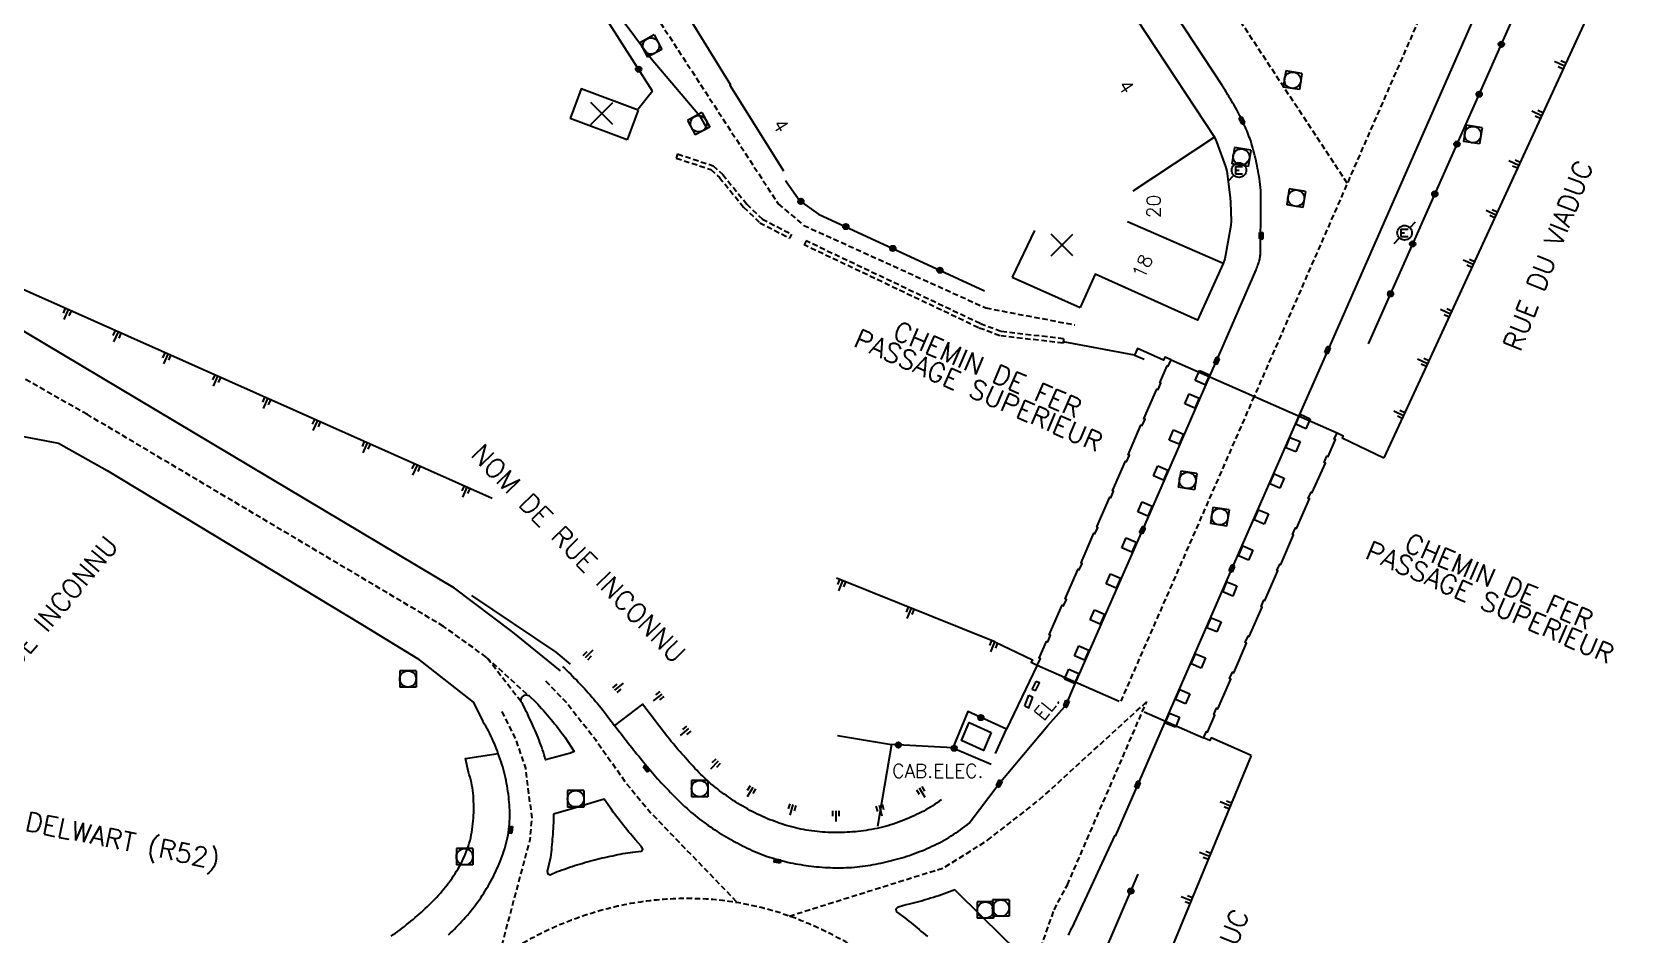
# Model space of a CAD drawing. Header units: millimetres. Extents: x 79999 to 81000, y 145000 to 146000.
# Drawn here: x 80578.2 to 80725.4, y 145345.3 to 145427.9 of the extents above; entities that cross this region are included whole.
import ezdxf
from ezdxf.enums import TextEntityAlignment as Align

# ---------------------------------------------------------------- set-up
doc = ezdxf.new("R2010")
doc.units = ezdxf.units.MM
doc.linetypes.add('DASHED', pattern=[0.75, 0.5, -0.25])
doc.layers.get('0').update_dxf_attribs({"linetype": 'CONTINUOUS'})
for name, color, linetype in [('W0001', 6, 'DASHED'), ('W0008', 7, 'CONTINUOUS'), ('W0100', 7, 'CONTINUOUS'), ('W0112', 1, 'DASHED'), ('W0120', 7, 'CONTINUOUS'), ('W0211', 2, 'CONTINUOUS'), ('W0322', 7, 'CONTINUOUS'), ('W0400', 7, 'CONTINUOUS'), ('W0420', 7, 'CONTINUOUS'), ('W0471', 7, 'CONTINUOUS'), ('w0984', 7, 'CONTINUOUS'), ('W0989', 7, 'CONTINUOUS'), ('W0991', 7, 'CONTINUOUS'), ('W1102', 7, 'CONTINUOUS')]:
    doc.layers.add(name, color=color, linetype=linetype)
doc.styles.get("Standard").update_dxf_attribs({"font": 'romans.shx', "width": 0.85})

# ---------------------------------------------------------------- blocks, each defined once
blk = doc.blocks.new('T420')
for p, q in [((0.75, 0.75), (-0.75, 0.75)), ((-0.75, 0.75), (-0.75, -0.75)), ((0.75, 0.75), (0.75, -0.75)), ((0.75, -0.75), (-0.75, -0.75))]:
    blk.add_line(p, q)
blk.add_ellipse((0, 0), major_axis=(-0.53, 0.53), ratio=1, start_param=3.926991, end_param=10.210176)
blk = doc.blocks.new('t322o')
at = {"color": 0, "linetype": 'Continuous'}
for radius in [0.25, 0.15]:
    blk.add_circle((0, 0), radius, dxfattribs=at)
blk = doc.blocks.new('t991o')
at = {"color": 0, "linetype": 'Continuous'}
for p, q in [((-1, 1), (1, -1)), ((-1, -1), (1, 1))]:
    blk.add_line(p, q, dxfattribs=at)
blk = doc.blocks.new('t211o')
at = {"color": 0, "linetype": 'Continuous'}
for p, q in [((-0.29, 0.5), (-0.29, 0)), ((0, 1), (0, 0)), ((0.29, 0.5), (0.29, 0))]:
    blk.add_line(p, q, dxfattribs=at)
blk = doc.blocks.new('t112o')
at = {"color": 0, "linetype": 'Continuous'}
for p, q in [((-0.5, 0.5), (0.5, 0.5)), ((-0.5, -0.5), (-0.5, 0.5)), ((0.5, 0.5), (0.5, -0.5)), ((0.5, -0.5), (-0.5, -0.5))]:
    blk.add_line(p, q, dxfattribs=at)
blk = doc.blocks.new('T400')
for p, q in [((-0.15, 0.3), (0.15, 0.3)), ((-0.15, -0.25), (-0.15, 0.3)), ((-0.15, 0.15), (0.15, 0.15)), ((-0.15, 0), (0.15, 0)), ((0.15, 0.3), (0.15, -0.25)), ((-0.15, -0.15), (0.15, -0.15)), ((-0.15, -0.25), (-0.15, -0.3)), ((-0.15, -0.3), (0.15, -0.3)), ((0.15, -0.3), (0.15, -0.25))]:
    blk.add_line(p, q)
blk = doc.blocks.new('T471')
for p, q in [((-0.333334, 0.333334), (-0.333334, -0.333334)), ((-0.333334, 0.333334), (0.333334, 0.333334)), ((-0.333334, 0), (0, 0)), ((0.500001, 0.500001), (1.000002, 1.000002)), ((-0.500001, -0.500001), (-1.000002, -1.000002)), ((-0.333334, -0.333334), (0.333334, -0.333334))]:
    blk.add_line(p, q)
blk.add_ellipse((0, 0), major_axis=(0.471405, 0.471405), ratio=1, start_param=5.4977871438, end_param=11.780972451)

msp = doc.modelspace()

# ---------------------------------------------------------------- linework, layer by layer
at = {"layer": 'W0001'}
for points in [[(80583.26, 145392.92), (80583.26, 145392.92), (80583.26, 145392.92), (80583.26, 145392.92), (80583.26, 145392.92), (80569.83, 145400.56), (80559.01, 145407.58), (80540.13, 145413.67), (80489.31, 145428.45), (80388.2, 145473.86), (80332.56, 145500.79), (80317.7, 145508.95), (80228.7, 145547.39), (80105.22, 145601.15), (80084.51, 145612.85), (80072.71, 145606.87), (80066.25, 145594.92), (80062.64, 145587.03), (80059.51, 145579.07), (80054.44, 145574.09), (80043.87, 145567.11), (80034.71, 145563.96)], [(80596.26, 145492.9), (80617.64, 145458.14), (80634.13, 145431.31), (80646.56, 145412.21), (80648.9, 145410.25), (80665.57, 145402.69), (80673.74, 145401.14)], [(80622.99, 145366.65), (80619.81, 145370.71), (80615.89, 145373.53), (80583.26, 145392.92)], [(80619.81, 145370.71), (80623.61, 145367.24)], [(80665.73, 145353.94), (80665.73, 145353.94), (80670.5, 145357.67), (80680.32, 145366.64)], [(80671.83, 145347.58), (80673.05, 145349.87), (80680.32, 145366.64)]]:
    msp.add_lwpolyline(points, dxfattribs=at)
at = {"layer": 'W0001', "flags": 128}
for points in [[(80698.69, 145414.11), (80608.92, 145550.04)], [(80725.98, 145476.49), (80708.24, 145435.95), (80690.16, 145394.6)], [(80690.16, 145394.6), (80677.93, 145366.68)], [(80625.24, 145368.53), (80627.31, 145366.39), (80629.8, 145363.17), (80632.67, 145359.11), (80634.81, 145356.53), (80642.82, 145348.23)], [(80621.23, 145365.74), (80622.54, 145363.1), (80623.39, 145360.54), (80623.97, 145356), (80623.8, 145353.99), (80620.87, 145343.02)], [(80647.56, 145347), (80661.7, 145351.42), (80665.73, 145353.94)], [(80666.28, 145328.2), (80669.99, 145342.32), (80671.83, 145347.58)]]:
    msp.add_lwpolyline(points, dxfattribs=at)
msp.add_lwpolyline([(80661.38, 145337.24), (80661.21, 145337.46), (80661.03, 145337.68), (80660.86, 145337.9), (80660.68, 145338.12), (80660.49, 145338.33), (80660.31, 145338.55), (80660.12, 145338.77), (80659.92, 145338.99), (80659.73, 145339.21), (80659.53, 145339.43), (80659.32, 145339.65), (80659.11, 145339.87), (80658.9, 145340.09), (80658.68, 145340.31), (80658.46, 145340.52), (80658.23, 145340.74), (80658, 145340.95), (80657.77, 145341.16), (80657.52, 145341.37), (80657.28, 145341.58), (80657.04, 145341.78), (80656.79, 145341.98), (80656.54, 145342.18), (80656.29, 145342.37), (80656.04, 145342.55), (80655.79, 145342.74), (80655.53, 145342.92), (80655.28, 145343.09), (80655.02, 145343.27), (80654.76, 145343.44), (80654.5, 145343.6), (80654.24, 145343.77), (80653.97, 145343.93), (80653.71, 145344.08), (80653.45, 145344.23), (80653.21, 145344.37), (80652.97, 145344.5), (80652.74, 145344.63), (80652.5, 145344.76), (80652.25, 145344.89), (80652.01, 145345.02), (80651.77, 145345.15), (80651.52, 145345.28), (80651.27, 145345.4), (80651.02, 145345.53), (80650.77, 145345.65), (80650.51, 145345.77), (80650.26, 145345.89), (80650, 145346.01), (80649.74, 145346.13), (80649.47, 145346.25), (80649.21, 145346.36), (80648.94, 145346.47), (80648.67, 145346.58), (80648.4, 145346.69), (80648.13, 145346.8), (80647.85, 145346.9), (80647.57, 145347), (80647.29, 145347.1), (80647.01, 145347.19), (80646.72, 145347.29), (80646.43, 145347.38), (80646.15, 145347.46), (80645.86, 145347.55), (80645.57, 145347.63), (80645.28, 145347.7), (80644.99, 145347.78), (80644.7, 145347.85), (80644.41, 145347.92), (80644.12, 145347.98), (80643.82, 145348.04), (80643.53, 145348.1), (80643.24, 145348.16), (80642.94, 145348.21), (80642.64, 145348.26), (80642.35, 145348.3), (80642.05, 145348.35), (80641.75, 145348.39), (80641.45, 145348.42), (80641.15, 145348.46), (80640.85, 145348.49), (80640.55, 145348.51), (80640.25, 145348.54), (80639.95, 145348.56), (80639.65, 145348.57), (80639.35, 145348.58), (80639.04, 145348.59), (80638.74, 145348.6), (80638.44, 145348.6), (80638.14, 145348.6), (80637.84, 145348.6), (80637.53, 145348.6), (80637.23, 145348.59), (80636.93, 145348.58), (80636.63, 145348.56), (80636.33, 145348.54), (80636.03, 145348.52), (80635.73, 145348.5), (80635.43, 145348.47), (80635.13, 145348.44), (80634.83, 145348.41), (80634.53, 145348.37), (80634.23, 145348.33), (80633.93, 145348.29), (80633.63, 145348.24), (80633.33, 145348.19), (80633.03, 145348.14), (80632.73, 145348.08), (80632.44, 145348.03), (80632.14, 145347.96), (80631.84, 145347.9), (80631.54, 145347.83), (80631.25, 145347.76), (80630.95, 145347.68), (80630.66, 145347.6), (80630.38, 145347.53), (80630.1, 145347.45), (80629.82, 145347.37), (80629.54, 145347.28), (80629.26, 145347.19), (80628.99, 145347.11), (80628.71, 145347.01), (80628.44, 145346.92), (80628.16, 145346.82), (80627.89, 145346.72), (80627.61, 145346.62), (80627.34, 145346.52), (80627.07, 145346.41), (80626.8, 145346.3), (80626.53, 145346.19), (80626.26, 145346.07), (80625.99, 145345.95), (80625.72, 145345.83), (80625.45, 145345.71), (80625.19, 145345.58), (80624.92, 145345.45), (80624.66, 145345.32), (80624.39, 145345.19), (80624.13, 145345.05), (80623.87, 145344.91), (80623.61, 145344.76), (80623.35, 145344.62), (80623.09, 145344.47), (80622.83, 145344.31), (80622.58, 145344.16), (80622.32, 145344), (80622.07, 145343.84), (80621.82, 145343.68), (80621.57, 145343.51), (80621.32, 145343.34), (80621.08, 145343.17), (80620.83, 145343), (80620.59, 145342.82), (80620.35, 145342.64), (80620.12, 145342.46), (80619.88, 145342.28), (80619.65, 145342.1), (80619.42, 145341.91), (80619.19, 145341.72), (80618.96, 145341.53), (80618.74, 145341.33), (80618.52, 145341.14), (80618.3, 145340.94), (80618.08, 145340.74), (80617.86, 145340.54), (80617.65, 145340.33), (80617.44, 145340.13), (80617.23, 145339.92), (80617.02, 145339.71), (80616.81, 145339.5), (80616.61, 145339.28), (80616.41, 145339.07), (80616.21, 145338.85), (80616.01, 145338.63), (80615.82, 145338.41), (80615.63, 145338.18), (80615.44, 145337.96), (80615.25, 145337.73), (80615.06, 145337.5), (80614.88, 145337.27), (80614.69, 145337.04), (80614.52, 145336.8), (80614.34, 145336.57), (80614.17, 145336.33), (80613.99, 145336.09), (80613.82, 145335.85), (80613.66, 145335.61), (80613.49, 145335.37), (80613.33, 145335.13), (80613.17, 145334.88), (80613.01, 145334.64), (80612.86, 145334.39), (80612.71, 145334.14), (80612.56, 145333.89), (80612.41, 145333.64), (80612.26, 145333.39), (80612.12, 145333.14), (80611.98, 145332.88), (80611.84, 145332.63), (80611.7, 145332.37), (80611.57, 145332.11), (80611.44, 145331.86), (80611.31, 145331.6), (80611.18, 145331.33), (80611.06, 145331.07), (80610.93, 145330.81), (80610.81, 145330.55), (80610.69, 145330.27), (80610.57, 145329.98), (80610.44, 145329.69), (80610.32, 145329.39), (80610.21, 145329.09), (80610.1, 145328.79), (80610, 145328.49), (80609.9, 145328.2), (80609.81, 145327.9), (80609.72, 145327.6), (80609.63, 145327.3), (80609.55, 145327.01), (80609.47, 145326.71), (80609.4, 145326.41), (80609.33, 145326.12), (80609.26, 145325.83), (80609.2, 145325.53), (80609.14, 145325.24), (80609.08, 145324.95), (80609.03, 145324.66), (80608.98, 145324.37), (80608.93, 145324.08), (80608.89, 145323.8), (80608.85, 145323.51), (80608.81, 145323.23), (80608.77, 145322.95), (80608.74, 145322.67), (80608.7, 145322.38), (80608.67, 145322.1), (80608.64, 145321.81), (80608.62, 145321.52), (80608.59, 145321.24), (80608.57, 145320.95), (80608.55, 145320.66), (80608.54, 145320.37), (80608.52, 145320.08), (80608.51, 145319.78), (80608.5, 145319.49), (80608.5, 145319.2), (80608.49, 145318.9), (80608.49, 145318.61), (80608.5, 145318.31), (80608.5, 145318.02), (80608.51, 145317.72), (80608.52, 145317.42), (80608.54, 145317.12), (80608.55, 145316.82), (80608.57, 145316.52), (80608.6, 145316.22), (80608.63, 145315.92), (80608.66, 145315.62), (80608.69, 145315.32), (80608.73, 145315.01), (80608.77, 145314.71), (80608.82, 145314.42), (80608.86, 145314.12), (80608.91, 145313.82), (80608.97, 145313.52), (80609.02, 145313.23), (80609.08, 145312.94), (80609.14, 145312.64), (80609.21, 145312.35), (80609.28, 145312.06), (80609.35, 145311.77), (80609.42, 145311.49), (80609.49, 145311.2), (80609.57, 145310.92), (80609.65, 145310.63), (80609.74, 145310.35), (80609.82, 145310.07), (80609.91, 145309.79), (80610, 145309.51), (80610.09, 145309.23), (80610.19, 145308.95), (80610.28, 145308.68), (80610.38, 145308.4), (80610.48, 145308.13), (80610.59, 145307.85), (80610.7, 145307.57), (80610.81, 145307.29), (80610.93, 145307.01), (80611.05, 145306.73), (80611.17, 145306.45), (80611.29, 145306.18), (80611.42, 145305.9), (80611.56, 145305.63), (80611.69, 145305.35), (80611.83, 145305.08), (80611.97, 145304.81), (80612.12, 145304.54), (80612.27, 145304.27), (80612.42, 145304), (80612.58, 145303.73), (80612.74, 145303.47), (80612.91, 145303.21), (80613.08, 145302.94), (80613.25, 145302.68), (80613.43, 145302.42), (80613.6, 145302.17), (80613.77, 145301.93), (80613.94, 145301.71), (80614.1, 145301.48), (80614.27, 145301.25), (80614.45, 145301.02), (80614.62, 145300.8), (80614.8, 145300.57), (80614.97, 145300.35), (80615.15, 145300.12), (80615.34, 145299.9), (80615.52, 145299.68), (80615.71, 145299.46), (80615.9, 145299.24), (80616.09, 145299.02), (80616.29, 145298.81), (80616.48, 145298.59), (80616.68, 145298.38), (80616.88, 145298.16), (80617.09, 145297.95), (80617.3, 145297.74), (80617.51, 145297.53), (80617.72, 145297.32), (80617.93, 145297.12), (80618.15, 145296.92), (80618.37, 145296.71), (80618.6, 145296.51), (80618.83, 145296.31), (80619.06, 145296.12), (80619.29, 145295.92), (80619.52, 145295.73), (80619.76, 145295.54), (80620, 145295.35), (80620.24, 145295.17), (80620.49, 145294.99), (80620.73, 145294.81), (80620.98, 145294.64), (80621.22, 145294.47), (80621.47, 145294.3), (80621.72, 145294.14), (80621.97, 145293.98), (80622.22, 145293.82), (80622.47, 145293.66), (80622.73, 145293.51), (80622.98, 145293.36), (80623.24, 145293.21), (80623.5, 145293.07), (80623.75, 145292.93), (80624.01, 145292.79), (80624.27, 145292.66), (80624.53, 145292.53), (80624.79, 145292.4), (80625.06, 145292.27), (80625.32, 145292.15), (80625.58, 145292.03), (80625.85, 145291.91), (80626.11, 145291.79), (80626.38, 145291.68), (80626.65, 145291.57), (80626.91, 145291.46), (80627.18, 145291.35), (80627.45, 145291.25), (80627.72, 145291.15), (80627.99, 145291.05), (80628.27, 145290.95), (80628.54, 145290.85), (80628.83, 145290.76), (80629.11, 145290.66), (80629.39, 145290.57), (80629.67, 145290.49), (80629.96, 145290.4), (80630.24, 145290.32), (80630.53, 145290.24), (80630.82, 145290.17), (80631.11, 145290.09), (80631.4, 145290.02), (80631.69, 145289.95), (80631.98, 145289.89), (80632.27, 145289.83), (80632.56, 145289.77), (80632.86, 145289.71), (80633.15, 145289.66), (80633.45, 145289.6), (80633.74, 145289.56), (80634.04, 145289.51), (80634.34, 145289.47), (80634.64, 145289.43), (80634.94, 145289.4), (80635.24, 145289.36), (80635.54, 145289.34), (80635.85, 145289.31), (80636.15, 145289.29), (80636.46, 145289.27), (80636.76, 145289.25), (80637.06, 145289.24), (80637.36, 145289.23), (80637.65, 145289.22), (80637.95, 145289.22), (80638.25, 145289.22), (80638.55, 145289.22), (80638.85, 145289.22), (80639.15, 145289.23), (80639.45, 145289.24), (80639.75, 145289.25), (80640.05, 145289.27), (80640.35, 145289.28), (80640.65, 145289.31), (80640.95, 145289.33), (80641.25, 145289.36), (80641.55, 145289.39), (80641.85, 145289.43), (80642.15, 145289.47), (80642.46, 145289.51), (80642.76, 145289.55), (80643.06, 145289.6), (80643.36, 145289.65), (80643.66, 145289.71), (80643.96, 145289.77), (80644.27, 145289.83), (80644.57, 145289.9), (80644.87, 145289.96), (80645.17, 145290.04), (80645.47, 145290.12), (80645.77, 145290.2), (80646.07, 145290.28), (80646.36, 145290.37), (80646.65, 145290.46), (80646.94, 145290.55), (80647.22, 145290.64), (80647.51, 145290.74), (80647.79, 145290.84), (80648.07, 145290.94), (80648.35, 145291.05), (80648.62, 145291.15), (80648.9, 145291.26), (80649.17, 145291.38), (80649.44, 145291.49), (80649.7, 145291.61), (80649.97, 145291.73), (80650.23, 145291.85), (80650.49, 145291.97), (80650.75, 145292.1), (80651.01, 145292.23), (80651.27, 145292.35), (80651.52, 145292.48), (80651.77, 145292.62), (80652.03, 145292.75), (80652.27, 145292.89), (80652.52, 145293.02), (80652.77, 145293.16), (80653.01, 145293.3), (80653.25, 145293.44), (80653.49, 145293.59), (80653.73, 145293.73), (80653.97, 145293.87), (80654.21, 145294.02), (80654.44, 145294.17), (80654.67, 145294.32), (80654.9, 145294.46), (80655.13, 145294.61), (80655.37, 145294.77), (80655.62, 145294.94), (80655.87, 145295.11), (80656.13, 145295.29), (80656.38, 145295.48), (80656.62, 145295.66), (80656.86, 145295.85), (80657.1, 145296.04), (80657.34, 145296.23), (80657.58, 145296.43), (80657.81, 145296.63), (80658.04, 145296.83), (80658.26, 145297.03), (80658.48, 145297.23), (80658.7, 145297.44), (80658.92, 145297.65), (80659.14, 145297.87), (80659.35, 145298.08), (80659.56, 145298.3), (80659.76, 145298.52), (80659.97, 145298.74), (80660.16, 145298.96), (80660.35, 145299.18), (80660.54, 145299.39), (80660.73, 145299.61), (80660.91, 145299.83), (80661.1, 145300.05), (80661.28, 145300.27), (80661.46, 145300.5), (80661.64, 145300.72), (80661.82, 145300.95), (80662, 145301.18), (80662.18, 145301.42), (80662.35, 145301.65), (80662.52, 145301.89), (80662.7, 145302.13), (80662.87, 145302.37), (80663.03, 145302.61), (80663.2, 145302.86), (80663.36, 145303.11), (80663.53, 145303.36), (80663.69, 145303.61), (80663.84, 145303.87), (80664, 145304.12), (80664.15, 145304.38), (80664.3, 145304.65), (80664.45, 145304.91), (80664.6, 145305.18), (80664.74, 145305.45), (80664.88, 145305.72), (80665.02, 145305.99), (80665.16, 145306.28), (80665.29, 145306.56), (80665.43, 145306.85), (80665.55, 145307.14), (80665.67, 145307.43), (80665.79, 145307.71), (80665.9, 145308), (80666.01, 145308.29), (80666.12, 145308.58), (80666.21, 145308.86), (80666.31, 145309.15), (80666.4, 145309.43), (80666.49, 145309.72), (80666.57, 145310), (80666.65, 145310.28), (80666.73, 145310.57), (80666.81, 145310.85), (80666.88, 145311.13), (80666.95, 145311.41), (80667.01, 145311.68), (80667.07, 145311.96), (80667.14, 145312.23), (80667.19, 145312.51), (80667.25, 145312.78), (80667.3, 145313.05), (80667.36, 145313.33), (80667.41, 145313.61), (80667.46, 145313.9), (80667.51, 145314.2), (80667.55, 145314.49), (80667.59, 145314.78), (80667.63, 145315.07), (80667.67, 145315.37), (80667.7, 145315.66), (80667.73, 145315.95), (80667.76, 145316.25), (80667.78, 145316.54), (80667.8, 145316.84), (80667.82, 145317.13), (80667.83, 145317.43), (80667.84, 145317.72), (80667.85, 145318.02), (80667.85, 145318.31), (80667.85, 145318.61), (80667.85, 145318.9), (80667.85, 145319.2), (80667.84, 145319.49), (80667.83, 145319.78), (80667.82, 145320.07), (80667.8, 145320.35), (80667.78, 145320.64), (80667.76, 145320.93), (80667.74, 145321.21), (80667.72, 145321.5), (80667.69, 145321.79), (80667.66, 145322.08), (80667.63, 145322.37), (80667.59, 145322.66), (80667.55, 145322.96), (80667.51, 145323.25), (80667.46, 145323.54), (80667.42, 145323.83), (80667.36, 145324.13), (80667.31, 145324.42), (80667.25, 145324.71), (80667.19, 145325.01), (80667.12, 145325.3), (80667.06, 145325.6), (80666.98, 145325.89), (80666.91, 145326.19), (80666.83, 145326.48), (80666.74, 145326.78), (80666.65, 145327.08), (80666.56, 145327.37), (80666.47, 145327.66), (80666.37, 145327.95), (80666.27, 145328.24), (80666.17, 145328.52), (80666.06, 145328.8), (80665.96, 145329.08), (80665.85, 145329.35), (80665.74, 145329.63), (80665.63, 145329.9), (80665.51, 145330.17), (80665.39, 145330.43), (80665.28, 145330.7), (80665.16, 145330.96), (80665.04, 145331.22), (80664.91, 145331.47), (80664.79, 145331.73), (80664.67, 145331.98), (80664.54, 145332.23), (80664.42, 145332.48), (80664.29, 145332.73), (80664.16, 145332.97), (80664.03, 145333.21), (80663.9, 145333.46), (80663.75, 145333.73), (80663.6, 145334.01), (80663.44, 145334.28), (80663.27, 145334.55), (80663.11, 145334.82), (80662.94, 145335.08), (80662.77, 145335.34), (80662.6, 145335.59), (80662.43, 145335.84), (80662.26, 145336.08), (80662.08, 145336.32), (80661.91, 145336.56), (80661.73, 145336.8), (80661.55, 145337.02)], close=True, dxfattribs=at)
at = {"layer": 'W0008'}
msp.add_line((80639.38, 145420.25), (80639.9, 145419.33), dxfattribs=at)
for points in [[(80639.38, 145420.25), (80634.9, 145425.5), (80632.63, 145428.59), (80611.62, 145462.89), (80598.67, 145484.25), (80594.03, 145491.62)], [(80626.61, 145369.46), (80622.24, 145373.01), (80616.91, 145377.04), (80570.79, 145404.5), (80560.26, 145410.77), (80553.99, 145414.53), (80551.96, 145415.64), (80549.99, 145416.54), (80547.68, 145417.58), (80529.94, 145423.18)], [(80673.83, 145368.42), (80680.38, 145383.36), (80686.07, 145396.39)], [(80694.24, 145392.81), (80688.8, 145380.44), (80682.01, 145364.85)], [(80567.48, 145381.34), (80568.09, 145383.78), (80569.18, 145385.9), (80570.51, 145387.5), (80572.89, 145389.32), (80575.28, 145390.43), (80577.42, 145390.91), (80580.63, 145390.32), (80585.09, 145387.79), (80608.48, 145373.68), (80608.48, 145373.68), (80608.48, 145373.68), (80608.48, 145373.68), (80608.48, 145373.68), (80608.48, 145373.68)], [(80608.48, 145373.68), (80613.52, 145370.58), (80618.61, 145366.6), (80619.5, 145364.84)], [(80672.83, 145366.14), (80673.83, 145368.42)], [(80664.05, 145355.51), (80664.05, 145355.51), (80666.8, 145359.13), (80671.26, 145364.44), (80672.78, 145366.17)], [(80682.01, 145364.85), (80679.92, 145360.07), (80677.42, 145354.33)], [(80677.4, 145354.42), (80673.45, 145345.93)]]:
    msp.add_lwpolyline(points, dxfattribs=at)
for points in [[(80765.57, 145453.56), (80738.51, 145465.43, 0.046342), (80737.48, 145465.78, 0.020822), (80735.1, 145466.23, 0.070927), (80732.72, 145466.23, 0.057129), (80729.86, 145465.5, 0.048287), (80727.56, 145464.35, 0.063269), (80726.04, 145463.1, 0.027842), (80724.48, 145461.27, 0.058643), (80723.91, 145460.28), (80721.95, 145455.82), (80697.11, 145399.31), (80694.24, 145392.81)], [(80686.07, 145396.39), (80687.09, 145398.72), (80690.33, 145406.18, 0.016717), (80690.52, 145406.66, 0.020441), (80690.65, 145407.07, 0.03254), (80690.72, 145407.45, 0.031909), (80690.75, 145407.84), (80690.77, 145412.09), (80690.76, 145413.16, 0.033535), (80690.68, 145414.26, 0.018873), (80690.33, 145416.17, 0.025544), (80689.84, 145417.98, 0.031392), (80689.27, 145419.39, 0.009414), (80688.56, 145420.83, 0.015741), (80688.08, 145421.66, 0.001788), (80687.41, 145422.76, 0.007418), (80687.25, 145423.02), (80678.58, 145436.22)]]:
    msp.add_lwpolyline(points, format="xyb", dxfattribs=at)
at = {"layer": 'W0008', "flags": 128}
for points in [[(80626.78, 145369.87), (80626.97, 145369.69), (80627.16, 145369.51), (80627.35, 145369.33), (80627.54, 145369.14), (80627.72, 145368.96), (80627.9, 145368.77), (80628.09, 145368.59), (80628.27, 145368.4), (80628.45, 145368.21), (80628.63, 145368.02), (80628.8, 145367.83), (80628.98, 145367.63), (80629.15, 145367.44), (80629.32, 145367.25), (80629.49, 145367.05), (80629.66, 145366.86), (80629.83, 145366.66), (80629.99, 145366.46), (80630.16, 145366.27), (80630.32, 145366.07), (80630.48, 145365.87), (80630.64, 145365.66), (80630.8, 145365.46), (80630.96, 145365.26), (80631.57, 145364.46), (80631.57, 145364.45), (80631.72, 145364.26), (80631.87, 145364.05), (80632.03, 145363.85), (80632.19, 145363.65), (80632.34, 145363.44), (80632.5, 145363.24), (80632.66, 145363.04), (80632.81, 145362.84), (80632.97, 145362.64), (80633.13, 145362.44), (80633.29, 145362.24), (80633.45, 145362.04), (80633.61, 145361.84), (80633.77, 145361.65), (80633.93, 145361.45), (80634.1, 145361.25), (80634.25, 145361.06), (80634.41, 145360.88), (80634.56, 145360.69), (80634.72, 145360.5), (80634.87, 145360.31), (80635.03, 145360.13), (80635.19, 145359.94), (80635.34, 145359.76), (80635.5, 145359.58), (80635.67, 145359.39), (80635.83, 145359.21), (80635.99, 145359.04), (80636.16, 145358.86), (80636.34, 145358.67), (80636.52, 145358.49), (80636.7, 145358.31), (80636.88, 145358.12), (80637.06, 145357.94), (80637.24, 145357.76), (80637.42, 145357.58), (80637.61, 145357.4), (80637.79, 145357.22), (80637.98, 145357.05), (80638.17, 145356.87), (80638.36, 145356.7), (80638.56, 145356.53), (80638.75, 145356.37), (80638.95, 145356.2), (80639.15, 145356.04), (80639.35, 145355.88), (80639.55, 145355.73), (80639.74, 145355.59), (80639.94, 145355.45), (80640.14, 145355.3), (80640.34, 145355.17), (80640.54, 145355.03), (80640.74, 145354.9), (80640.95, 145354.76), (80641.15, 145354.63), (80641.36, 145354.51), (80641.57, 145354.38), (80641.78, 145354.26), (80641.99, 145354.14), (80642.2, 145354.02), (80642.41, 145353.9), (80642.63, 145353.78), (80642.84, 145353.67), (80643.06, 145353.55), (80643.28, 145353.44), (80643.5, 145353.33), (80643.72, 145353.23), (80643.95, 145353.12), (80644.17, 145353.02), (80644.39, 145352.92), (80644.62, 145352.83), (80644.85, 145352.73), (80645.08, 145352.64), (80645.31, 145352.56), (80645.54, 145352.47), (80645.77, 145352.39), (80646.01, 145352.32), (80646.24, 145352.25), (80646.48, 145352.18), (80646.71, 145352.12), (80646.95, 145352.05), (80647.19, 145352), (80647.42, 145351.94), (80647.66, 145351.89), (80647.9, 145351.84), (80648.14, 145351.79), (80648.38, 145351.75), (80648.62, 145351.71), (80648.86, 145351.67), (80649.1, 145351.63), (80649.34, 145351.6), (80649.58, 145351.57), (80649.83, 145351.54), (80650.07, 145351.52), (80650.31, 145351.5), (80650.56, 145351.48), (80650.81, 145351.46), (80651.06, 145351.45), (80651.3, 145351.44), (80651.55, 145351.43), (80651.8, 145351.43), (80652.05, 145351.42), (80652.29, 145351.42), (80652.54, 145351.43), (80652.79, 145351.44), (80653.03, 145351.45), (80653.28, 145351.46), (80653.53, 145351.48), (80653.78, 145351.5), (80654.02, 145351.53), (80654.27, 145351.56), (80654.51, 145351.59), (80654.76, 145351.63), (80655, 145351.67), (80655.24, 145351.71), (80655.49, 145351.76), (80655.73, 145351.81), (80655.97, 145351.85), (80656.21, 145351.91), (80656.45, 145351.96), (80656.69, 145352.02), (80656.92, 145352.08), (80657.16, 145352.14), (80657.4, 145352.2), (80657.63, 145352.27), (80657.87, 145352.34), (80658.1, 145352.41), (80658.34, 145352.49), (80658.57, 145352.56), (80658.8, 145352.64), (80659.03, 145352.73), (80659.26, 145352.81), (80659.49, 145352.9), (80659.72, 145352.99), (80659.95, 145353.08), (80660.18, 145353.18), (80660.41, 145353.28), (80660.64, 145353.39), (80660.87, 145353.5), (80661.09, 145353.61), (80661.32, 145353.72), (80661.54, 145353.84), (80661.76, 145353.96), (80661.98, 145354.09), (80662.19, 145354.21), (80662.41, 145354.35), (80662.62, 145354.48), (80662.83, 145354.62), (80663.04, 145354.76), (80663.24, 145354.9), (80663.45, 145355.05), (80663.65, 145355.2), (80663.85, 145355.35), (80664.05, 145355.51)], [(80661.5, 145357.66), (80661.31, 145357.51), (80661.11, 145357.37), (80660.91, 145357.24), (80660.71, 145357.11), (80660.51, 145356.98), (80660.3, 145356.85), (80660.09, 145356.74), (80659.88, 145356.62), (80659.67, 145356.51), (80659.45, 145356.4), (80659.23, 145356.3), (80659, 145356.19), (80658.76, 145356.08), (80658.53, 145355.98), (80658.29, 145355.88), (80658.06, 145355.78), (80657.82, 145355.69), (80657.58, 145355.6), (80657.34, 145355.51), (80657.09, 145355.43), (80656.85, 145355.35), (80656.61, 145355.28), (80656.36, 145355.21), (80656.11, 145355.14), (80655.86, 145355.08), (80655.61, 145355.03), (80655.36, 145354.98), (80655.11, 145354.93), (80654.86, 145354.89), (80654.61, 145354.85), (80654.36, 145354.82), (80654.11, 145354.79), (80653.86, 145354.76), (80653.62, 145354.73), (80653.37, 145354.71), (80653.12, 145354.69), (80652.87, 145354.68), (80652.62, 145354.67), (80652.37, 145354.66), (80652.12, 145354.65), (80651.87, 145354.65), (80651.62, 145354.65), (80651.37, 145354.66), (80651.12, 145354.67), (80650.87, 145354.68), (80650.62, 145354.7), (80650.37, 145354.72), (80650.12, 145354.74), (80649.87, 145354.77), (80649.62, 145354.8), (80649.37, 145354.84), (80649.12, 145354.88), (80648.88, 145354.92), (80648.64, 145354.97), (80648.39, 145355.02), (80648.15, 145355.08), (80647.91, 145355.14), (80647.67, 145355.2), (80647.43, 145355.27), (80647.2, 145355.34), (80646.96, 145355.41), (80646.73, 145355.49), (80646.49, 145355.57), (80646.26, 145355.65), (80646.03, 145355.74), (80645.79, 145355.83), (80645.56, 145355.92), (80645.33, 145356.02), (80645.1, 145356.12), (80644.87, 145356.23), (80644.64, 145356.34), (80644.41, 145356.45), (80644.18, 145356.57), (80643.96, 145356.68), (80643.74, 145356.81), (80643.52, 145356.93), (80643.3, 145357.06), (80643.08, 145357.19), (80642.86, 145357.32), (80642.65, 145357.46), (80642.44, 145357.6), (80642.23, 145357.74), (80642.02, 145357.88), (80641.81, 145358.03), (80641.6, 145358.18), (80641.4, 145358.33), (80641.19, 145358.48), (80640.99, 145358.64), (80640.79, 145358.8), (80640.59, 145358.95), (80640.39, 145359.12), (80640.2, 145359.28), (80640.01, 145359.45), (80639.82, 145359.63), (80639.64, 145359.8), (80639.46, 145359.98), (80639.28, 145360.16), (80639.1, 145360.35), (80638.93, 145360.53), (80638.75, 145360.72), (80638.58, 145360.91), (80638.41, 145361.1), (80638.24, 145361.29), (80638.07, 145361.48), (80637.9, 145361.67), (80637.73, 145361.86), (80637.57, 145362.05), (80637.4, 145362.24), (80637.24, 145362.42), (80637.08, 145362.61), (80636.92, 145362.81), (80636.76, 145363), (80636.6, 145363.19), (80636.44, 145363.38), (80636.28, 145363.58), (80636.13, 145363.77), (80635.97, 145363.97), (80635.82, 145364.17), (80635.67, 145364.37), (80635.52, 145364.57), (80635.37, 145364.77), (80635.22, 145364.97), (80634.12, 145366.41), (80634.12, 145366.41), (80631.57, 145364.45)], [(80616.35, 145345.28), (80616.53, 145345.46), (80616.71, 145345.63), (80616.89, 145345.81), (80617.06, 145345.99), (80617.24, 145346.16), (80617.41, 145346.35), (80617.58, 145346.53), (80617.75, 145346.71), (80617.91, 145346.9), (80618.08, 145347.09), (80618.24, 145347.28), (80618.4, 145347.47), (80618.55, 145347.67), (80618.71, 145347.86), (80618.86, 145348.06), (80619.01, 145348.27), (80619.15, 145348.47), (80619.3, 145348.68), (80619.44, 145348.88), (80619.57, 145349.1), (80619.71, 145349.31), (80619.84, 145349.53), (80619.97, 145349.75), (80620.1, 145349.97), (80620.22, 145350.19), (80620.34, 145350.41), (80620.46, 145350.64), (80620.57, 145350.86), (80620.68, 145351.09), (80620.79, 145351.32), (80620.89, 145351.55), (80620.99, 145351.78), (80621.09, 145352.01), (80621.18, 145352.24), (80621.27, 145352.48), (80621.35, 145352.72), (80621.43, 145352.96), (80621.51, 145353.2), (80621.58, 145353.44), (80621.64, 145353.69), (80621.7, 145353.93), (80621.76, 145354.18), (80621.81, 145354.44), (80621.85, 145354.69), (80621.89, 145354.94), (80621.92, 145355.19), (80621.94, 145355.44), (80621.95, 145355.69), (80621.96, 145355.94), (80621.97, 145356.19), (80621.96, 145356.44), (80621.96, 145356.69), (80621.95, 145356.94), (80621.93, 145357.19), (80621.91, 145357.44), (80621.88, 145357.69), (80621.86, 145357.93), (80621.83, 145358.18), (80621.79, 145358.43), (80621.75, 145358.68), (80621.72, 145358.93), (80621.67, 145359.18), (80621.62, 145359.43), (80621.57, 145359.68), (80621.51, 145359.93), (80621.45, 145360.17), (80621.39, 145360.42), (80621.32, 145360.66), (80621.24, 145360.9), (80621.16, 145361.14), (80621.08, 145361.38), (80621, 145361.62), (80620.91, 145361.86), (80620.83, 145362.09), (80620.73, 145362.33), (80620.64, 145362.57), (80620.55, 145362.8), (80620.45, 145363.03), (80620.35, 145363.27), (80620.24, 145363.5), (80620.13, 145363.73), (80620.02, 145363.96), (80619.89, 145364.18), (80619.77, 145364.4), (80619.63, 145364.62), (80619.5, 145364.84)], [(80611.09, 145345.15), (80611.29, 145345.3), (80611.5, 145345.45), (80611.7, 145345.6), (80611.91, 145345.75), (80612.11, 145345.9), (80612.31, 145346.06), (80612.51, 145346.22), (80612.7, 145346.37), (80612.9, 145346.54), (80613.1, 145346.7), (80613.29, 145346.86), (80613.49, 145347.03), (80613.67, 145347.19), (80613.86, 145347.36), (80614.04, 145347.52), (80614.22, 145347.69), (80614.4, 145347.86), (80614.58, 145348.04), (80614.76, 145348.21), (80614.93, 145348.39), (80615.1, 145348.56), (80615.27, 145348.74), (80615.44, 145348.93), (80615.6, 145349.11), (80615.76, 145349.3), (80615.92, 145349.49), (80616.08, 145349.68), (80616.23, 145349.87), (80616.38, 145350.07), (80616.53, 145350.27), (80616.67, 145350.47), (80616.81, 145350.68), (80616.95, 145350.89), (80617.09, 145351.11), (80617.22, 145351.33), (80617.35, 145351.55), (80617.48, 145351.77), (80617.59, 145352), (80617.7, 145352.23), (80617.81, 145352.47), (80617.91, 145352.7), (80618, 145352.94), (80618.09, 145353.18), (80618.17, 145353.43), (80618.25, 145353.67), (80618.32, 145353.92), (80618.38, 145354.18), (80618.43, 145354.43), (80618.48, 145354.68), (80618.52, 145354.94), (80618.56, 145355.19), (80618.59, 145355.45), (80618.62, 145355.71), (80618.64, 145355.96), (80618.65, 145356.22), (80618.66, 145356.48), (80618.67, 145356.73), (80618.67, 145356.99), (80618.66, 145357.25), (80618.65, 145357.51), (80618.64, 145357.77), (80618.63, 145358.02), (80618.6, 145358.26), (80618.57, 145358.51), (80618.54, 145358.75), (80618.49, 145358.99), (80618.44, 145359.23), (80618.39, 145359.47), (80618.32, 145359.71), (80618.25, 145359.95), (80618.18, 145360.19), (80617.9, 145361.42), (80620.9, 145361.9)], [(80668.41, 145343.83), (80665.28, 145346.91), (80662.73, 145349.41), (80662.48, 145349.31), (80662.24, 145349.22), (80662, 145349.13), (80661.75, 145349.04), (80661.51, 145348.95), (80661.26, 145348.87), (80661.01, 145348.79), (80660.77, 145348.7), (80660.52, 145348.63), (80660.27, 145348.55), (80660.03, 145348.48), (80659.78, 145348.41), (80659.53, 145348.34), (80659.29, 145348.27), (80659.04, 145348.21), (80658.79, 145348.14), (80658.54, 145348.08), (80658.29, 145348.02), (80658.05, 145347.96), (80657.49, 145347.8), (80657.32, 145347.62), (80657.38, 145347.39), (80658.15, 145346.84), (80658.34, 145346.69), (80658.53, 145346.54), (80658.72, 145346.39), (80658.91, 145346.23), (80659.1, 145346.08), (80659.29, 145345.92), (80659.48, 145345.76), (80659.66, 145345.6), (80659.85, 145345.45), (80660.04, 145345.29), (80660.22, 145345.13)], [(80673.14, 145345.26), (80673.24, 145345.48), (80673.35, 145345.71), (80673.45, 145345.93)]]:
    msp.add_lwpolyline(points, dxfattribs=at)
for points in [[(80625.17, 145361.55), (80625.1, 145361.78), (80625.04, 145362), (80624.96, 145362.23), (80624.89, 145362.46), (80624.81, 145362.68), (80624.73, 145362.9), (80624.65, 145363.12), (80624.56, 145363.35), (80624.47, 145363.57), (80624.38, 145363.79), (80624.28, 145364.01), (80624.18, 145364.23), (80624.08, 145364.45), (80623.98, 145364.67), (80623.88, 145364.88), (80623.78, 145365.1), (80623.67, 145365.32), (80623.57, 145365.54), (80623.47, 145365.75), (80623.36, 145365.97), (80623.26, 145366.18), (80623.15, 145366.4), (80622.97, 145366.65), (80622.98, 145366.78), (80623.07, 145367.01), (80623.31, 145367.22), (80623.48, 145367.26), (80623.7, 145367.2), (80624.34, 145366.6), (80624.52, 145366.4), (80624.69, 145366.21), (80624.87, 145366.02), (80625.04, 145365.82), (80625.22, 145365.62), (80625.39, 145365.42), (80625.56, 145365.22), (80625.73, 145365.02), (80625.9, 145364.82), (80626.06, 145364.61), (80626.23, 145364.41), (80626.39, 145364.2), (80626.55, 145363.99), (80626.71, 145363.78), (80626.87, 145363.57), (80627.03, 145363.36), (80627.87, 145362.08), (80627.52, 145361.93), (80625.23, 145361.32)], [(80625.98, 145356.32), (80625.98, 145356.06), (80625.97, 145355.8), (80625.96, 145355.54), (80625.95, 145355.28), (80625.93, 145355.02), (80625.92, 145354.76), (80625.9, 145354.51), (80625.88, 145354.27), (80625.86, 145354.03), (80625.84, 145353.79), (80625.82, 145353.56), (80625.79, 145353.32), (80625.77, 145353.08), (80625.74, 145352.85), (80625.71, 145352.61), (80625.68, 145352.37), (80625.38, 145351.09), (80625.44, 145350.88), (80625.65, 145350.79), (80626.31, 145351.07), (80626.53, 145351.15), (80626.76, 145351.23), (80626.98, 145351.31), (80627.21, 145351.39), (80627.44, 145351.47), (80627.67, 145351.55), (80627.89, 145351.62), (80628.12, 145351.69), (80628.35, 145351.76), (80628.58, 145351.83), (80628.81, 145351.9), (80629.04, 145351.97), (80629.28, 145352.03), (80629.51, 145352.09), (80629.74, 145352.16), (80629.98, 145352.21), (80630.21, 145352.27), (80630.44, 145352.33), (80630.68, 145352.38), (80630.91, 145352.43), (80631.15, 145352.48), (80631.39, 145352.53), (80631.62, 145352.58), (80631.86, 145352.63), (80632.09, 145352.67), (80632.32, 145352.72), (80632.56, 145352.76), (80632.79, 145352.79), (80633.02, 145352.83), (80633.25, 145352.86), (80633.49, 145352.89), (80634.04, 145352.96), (80634.15, 145353.13), (80634.01, 145353.4), (80633.49, 145353.99), (80633.32, 145354.17), (80633.16, 145354.36), (80633.01, 145354.54), (80632.85, 145354.73), (80632.69, 145354.92), (80632.54, 145355.1), (80632.39, 145355.29), (80632.22, 145355.5), (80632.07, 145355.7), (80631.91, 145355.91), (80631.75, 145356.12), (80631.6, 145356.32), (80631.44, 145356.53), (80631.29, 145356.75), (80631.14, 145356.96), (80630.62, 145357.72), (80627.76, 145356.84)]]:
    msp.add_lwpolyline(points, close=True, dxfattribs=at)
at = {"layer": 'W0100'}
for p, q in [((80633.71, 145420.79), (80632.71, 145418.08)), ((80632.71, 145418.08), (80627.5, 145420.05)), ((80670.03, 145409.77), (80667.98, 145405.5)), ((80669.82, 145367.76), (80670.19, 145368.48)), ((80670.12, 145367.62), (80669.82, 145367.76)), ((80669.15, 145366.25), (80669.5, 145367.23)), ((80669.5, 145367.23), (80669.87, 145367.05))]:
    msp.add_line(p, q, dxfattribs=at)
for points in [[(80635.91, 145433.18), (80638.15, 145429.65), (80642.18, 145423.13), (80642.13, 145423.1), (80647.05, 145415.25)], [(80676.78, 145433.12), (80686.52, 145418.33), (80686.7, 145417.91), (80687.54, 145415.64), (80687.66, 145415.2), (80687.97, 145412.79), (80688, 145412.33), (80688.05, 145410.68), (80688.02, 145410.23), (80687.47, 145407.19), (80687.32, 145406.76), (80684.98, 145401.57), (80675.6, 145405.79), (80674.22, 145402.72)], [(80633.71, 145420.79), (80628.49, 145422.75), (80627.5, 145420.05)], [(80667.98, 145405.5), (80674.22, 145402.72)], [(80670.12, 145367.62), (80670.48, 145368.35), (80670.19, 145368.48)], [(80669.15, 145366.25), (80669.52, 145366.07), (80669.87, 145367.05)]]:
    msp.add_lwpolyline(points, dxfattribs=at)
at = {"layer": 'W0100', "flags": 128}
msp.add_lwpolyline([(80666.07, 145363.82), (80665.35, 145362.16), (80663.34, 145363.08), (80664.06, 145364.73)], close=True, dxfattribs=at)
msp.add_lwpolyline([(80651.99, 145363.53), (80656.92, 145362.7), (80655.65, 145355.19)], dxfattribs=at)
at = {"layer": 'W0112'}
for p, q in [((80637.34, 145416.79), (80637.22, 145416.41)), ((80647.78, 145409.44), (80647.6, 145409.08)), ((80649.12, 145408.82), (80648.94, 145408.46)), ((80672.7, 145399.86), (80672.65, 145399.47))]:
    msp.add_line(p, q, dxfattribs=at)
for points in [[(80637.22, 145416.41), (80640.38, 145415.36), (80641.18, 145414.63), (80643.38, 145411.92), (80644.86, 145410.49), (80647.6, 145409.08)], [(80637.34, 145416.79), (80640.59, 145415.71), (80641.47, 145414.91), (80643.67, 145412.2), (80645.1, 145410.82), (80647.78, 145409.44)], [(80672.7, 145399.86), (80666.95, 145400.53), (80665.05, 145401.25), (80649.12, 145408.82)], [(80672.65, 145399.47), (80666.85, 145400.14), (80664.89, 145400.88), (80648.94, 145408.46)]]:
    msp.add_lwpolyline(points, dxfattribs=at)
at = {"layer": 'W0120'}
msp.add_lwpolyline([(80666.4, 145372.12), (80669.84, 145370.47), (80669.74, 145370.26), (80670.29, 145369.98), (80670.58, 145370.57), (80670.47, 145370.62), (80671.13, 145372.16), (80671.24, 145372.12), (80671.5, 145372.71), (80671.39, 145372.76), (80672.58, 145375.46), (80672.69, 145375.41), (80672.96, 145376), (80672.85, 145376.05), (80674.02, 145378.76), (80674.12, 145378.71), (80674.41, 145379.3), (80674.31, 145379.35), (80675.47, 145382.06), (80675.57, 145382.01), (80675.84, 145382.59), (80675.73, 145382.64), (80676.92, 145385.36), (80677.03, 145385.31), (80677.28, 145385.9), (80677.17, 145385.94), (80678.36, 145388.66), (80678.46, 145388.61), (80678.73, 145389.2), (80678.62, 145389.24), (80679.79, 145391.96), (80679.9, 145391.92), (80680.16, 145392.49), (80680.06, 145392.54), (80681.25, 145395.26), (80681.35, 145395.21), (80681.61, 145395.79), (80681.51, 145395.84), (80682.18, 145397.4), (80682.28, 145397.35), (80682.54, 145397.93), (80681.96, 145398.18), (80681.84, 145397.92), (80679.47, 145398.96), (80679.21, 145398.37), (80680.07, 145397.99)], dxfattribs=at)
at = {"layer": 'W0120', "flags": 128}
for points in [[(80682.54, 145397.93), (80697.77, 145391.26)], [(80689.88, 145361.72), (80686.23, 145363.33), (80686.11, 145363.07), (80685.53, 145363.32), (80685.79, 145363.9), (80685.89, 145363.85), (80686.56, 145365.41), (80686.46, 145365.46), (80686.72, 145366.03), (80686.82, 145365.99), (80688.01, 145368.71), (80687.91, 145368.75), (80688.17, 145369.33), (80688.28, 145369.28), (80689.45, 145372), (80689.34, 145372.05), (80689.6, 145372.64), (80689.71, 145372.59), (80690.89, 145375.3), (80690.79, 145375.35), (80691.04, 145375.94), (80691.15, 145375.89), (80692.33, 145378.61), (80692.23, 145378.65), (80692.5, 145379.24), (80692.6, 145379.19), (80693.76, 145381.9), (80693.66, 145381.95), (80693.95, 145382.54), (80694.05, 145382.49), (80695.22, 145385.2), (80695.11, 145385.25), (80695.38, 145385.83), (80695.48, 145385.79), (80696.68, 145388.49), (80696.57, 145388.54), (80696.83, 145389.13), (80696.94, 145389.09), (80697.6, 145390.63), (80697.49, 145390.67), (80697.77, 145391.26), (80698.32, 145390.99), (80698.23, 145390.78), (80702.05, 145388.95)], [(80670.29, 145369.97), (80677.8, 145366.69)], [(80680.09, 145365.69), (80685.53, 145363.32)]]:
    msp.add_lwpolyline(points, dxfattribs=at)
at = {"layer": 'W0211'}
msp.add_line((80620.35, 145385.25), (80560.18, 145412.04), dxfattribs=at)
for points in [[(80731.13, 145452.11), (80705.94, 145397.39)], [(80705.94, 145397.39), (80702.05, 145388.95)], [(80618.47, 145376.35), (80626.18, 145371.18), (80627.48, 145370.06)]]:
    msp.add_lwpolyline(points, dxfattribs=at)
at = {"layer": 'W0211', "flags": 128}
for points in [[(80679.21, 145398.37), (80672.66, 145399.59)], [(80666.4, 145372.12), (80651.89, 145377.95)], [(80670.29, 145369.97), (80667.46, 145364.12)], [(80689.88, 145361.72), (80684.4, 145348.42)], [(80684.4, 145348.42), (80679.51, 145336.58)]]:
    msp.add_lwpolyline(points, dxfattribs=at)
at = {"layer": 'W0322'}
for q in [(80623.98, 145439.82), (80633.71, 145420.88)]:
    msp.add_line((80635.05, 145422.55), q, dxfattribs=at)
for points in [[(80700.62, 145399.41), (80726.42, 145457.47), (80728.03, 145459.78)], [(80647.21, 145414.35), (80648.54, 145412.51), (80650.26, 145411.29), (80665.45, 145404.26)], [(80666.47, 145361.9), (80667.46, 145364.12), (80663.94, 145365.72), (80662.55, 145362.42), (80666.05, 145360.9)], [(80662.55, 145362.42), (80656.92, 145362.7)], [(80676.09, 145342.82), (80679.53, 145350.85)]]:
    msp.add_lwpolyline(points, dxfattribs=at)
at = {"layer": 'W1102', "flags": 128}
for points in [[(80686.52, 145418.33), (80679.03, 145413.39)], [(80687.32, 145406.76), (80678.55, 145410.58)]]:
    msp.add_lwpolyline(points, dxfattribs=at)

# ---------------------------------------------------------------- block references
at = {"layer": 'W0112'}
for p, rotation in [((80685.41, 145396.3), 66.95045549902372), ((80684.47, 145394.17), 67.03020748486816), ((80694.64, 145392.29), 246.4091654489448), ((80683.03, 145390.86), 67.20233329212826), ((80693.71, 145390.17), 248.285528691549), ((80681.58, 145387.57), 66.61127863536657), ((80692.25, 145386.85), 246.1741490858437), ((80680.15, 145384.27), 66.35018356396185), ((80690.81, 145383.56), 246.8632245094526), ((80678.7, 145380.99), 66.65911629071587), ((80689.37, 145380.25), 246.5687993331354), ((80677.25, 145377.69), 66.81558439270835), ((80687.93, 145376.96), 247.6009843401155), ((80675.8, 145374.39), 66.32127085745239), ((80686.48, 145373.67), 247.1538616595723), ((80674.36, 145371.08), 66.70239910350968), ((80685.04, 145370.37), 247.533697317234), ((80673.43, 145368.96), 66.2146011986658), ((80683.6, 145367.08), 246.4865859058179), ((80682.67, 145364.94), 247.8883249872754)]:
    msp.add_blockref('t112o', p, dxfattribs=dict(at, rotation=rotation))
at = {"layer": 'W0211'}
for p, rotation in [((80718.59, 145424.86), 65.2797562582724), ((80716.49, 145420.32), 65.27975625817673), ((80714.4, 145415.77), 65.2797562580203), ((80712.31, 145411.23), 65.27975625817709), ((80710.22, 145406.69), 65.27975625807704), ((80708.13, 145402.15), 65.27975625817744), ((80581.53, 145402.54), 156.0052198426594), ((80586.1, 145400.5), 156.0052198426594), ((80590.66, 145398.47), 156.0052198426594), ((80706.04, 145397.61), 65.27975625807508), ((80595.23, 145396.44), 156.0052198426594), ((80599.8, 145394.4), 156.0052198426594), ((80703.85, 145392.85), 65.2797562578856), ((80604.37, 145392.37), 156.0052198426594), ((80608.93, 145390.34), 156.0052198426594), ((80613.5, 145388.3), 156.0052198426594), ((80618.07, 145386.27), 156.0052198426594), ((80652.48, 145377.71), 158.1004053581408), ((80658.75, 145375.19), 158.1004053581408), ((80666.4, 145372.12), 158.1004053581656), ((80628.87, 145370.64), 315.6218717245833), ((80631.57, 145367.69), 309.6917724225534), ((80635.93, 145367.33), 127.2937369315474), ((80638.38, 145364.17), 129.8352773141743), ((80641.07, 145361.21), 136.1735222865834), ((80644.26, 145358.81), 148.9764035411702), ((80659.49, 145358.7), 212.0454461503215), ((80647.92, 145357.21), 163.5291499678478), ((80655.82, 145357.13), 194.7521048661623), ((80687.98, 145357.1), 67.58404930688346), ((80651.86, 145356.65), 179.4798380179047), ((80686.07, 145352.48), 67.58404930670613), ((80684.4, 145348.42), 67.58404930670386)]:
    msp.add_blockref('t211o', p, dxfattribs=dict(at, rotation=rotation))
at = {"layer": 'W0322'}
for p, rotation in [((80712.8, 145426.83), 66.04092047951616), ((80633.77, 145424.55), 122.6596571656314), ((80710.77, 145422.26), 66.04092047951616), ((80708.74, 145417.69), 66.04092047951616), ((80706.71, 145413.12), 66.04092047951616), ((80648.63, 145412.45), 324.6804225388353), ((80652.75, 145410.14), 335.1465945759593), ((80704.68, 145408.55), 66.04092047951616), ((80657.06, 145408.14), 335.1465945759593), ((80661.37, 145406.14), 335.1465945759593), ((80702.65, 145403.98), 66.04092047951616), ((80665.12, 145365.18), 155.5920071147525), ((80657.56, 145362.67), 177.2038189690392), ((80662.67, 145362.37), 336.5360650376281), ((80678.86, 145349.29), 66.77329375747865)]:
    msp.add_blockref('t322o', p, dxfattribs=dict(at, rotation=rotation))
at = {"layer": 'W0400'}
for p, rotation in [((80689.04, 145419.85), 26.4492553371275), ((80690.8, 145409.3), 358.1806193579199), ((80696.89, 145398.83), 155.7299471798476), ((80686.71, 145397.84), 156.7868370063747), ((80679.92, 145382.33), 155.8310124979648), ((80688.12, 145378.84), 156.984120836855), ((80672.95, 145366.45), 338.8040854249675), ((80634.48, 145360.52), 219.6523739933304), ((80666.8, 145359.13), 331.6085854871312), ((80679.47, 145359.03), 156.5641190530056), ((80622.04, 145354.92), 353.8262395328983), ((80646.46, 145352.05), 261.3103675563732)]:
    msp.add_blockref('T400', p, dxfattribs=dict(at, rotation=rotation))
at = {"layer": 'W0420'}
for p, rotation in [((80634.89, 145426.67), 28.27406596466486), ((80693.68, 145423.54), 351.0531986864617), ((80639.26, 145419.56), 28.27406596466486), ((80710.19, 145418.56), 351.0531986864617), ((80688.98, 145416.51), 351.0531986864617), ((80694, 145412.74), 351.0531986864617), ((80684.06, 145386.89), 351.0531986864617), ((80687.01, 145383.57), 351.0531986864452)]:
    msp.add_blockref('T420', p, dxfattribs=dict(at, rotation=rotation))
for p in [(80612.63, 145368.72), (80639.36, 145358.68), (80628, 145357.74), (80617.82, 145352.43), (80665.54, 145347.55), (80666.95, 145347.73)]:
    msp.add_blockref('T420', p, dxfattribs=at)
at = {"layer": 'W0471'}
for p in [(80688.77, 145415.31), (80703.94, 145409.57)]:
    msp.add_blockref('T471', p, dxfattribs=at)
at = {"layer": 'W0991', "rotation": 90}
for p in [(80630.4, 145420.49), (80672.55, 145408.45)]:
    msp.add_blockref('t991o', p, dxfattribs=at)

# ---------------------------------------------------------------- texts
at = {"layer": 'w0984'}
msp.add_text('EL.', height=1.25, rotation=50.4209, dxfattribs=at).set_placement((80671.17, 145366.16), align=Align.MIDDLE)
msp.add_text('CAB.ELEC.', height=1.25, dxfattribs=at).set_placement((80661.17, 145360.3), align=Align.MIDDLE)
at = {"layer": 'W0989'}
for s, rotation, p in [('RUE DU VIADUC', 68.616, (80717.08, 145407.49)), ('PASSAGE SUPERIEUR', 336.51, (80664.89, 145395.15)), ('CHEMIN DE FER', 336.51, (80665.72, 145397.06)), ('NOM DE RUE INCONNU', 314.3798, (80628.26, 145380.21)), ('NOM DE RUE INCONNU', 50.2121, (80576.98, 145371.14)), ('PASSAGE SUPERIEUR', 336.51, (80711.75, 145375.74)), ('CHEMIN DE FER', 336.51, (80712.58, 145377.65)), ('BOULEVARD DELWART (R52)', 348.4755, (80579.3, 145355.26)), ('RUE DU VIADUC', 68.616, (80685.57, 145338.95))]:
    msp.add_text(s, height=1.75, rotation=rotation, dxfattribs=at).set_placement(p, align=Align.MIDDLE)
at = {"layer": 'W0991'}
for s, rotation, p in [('4', 303.75, (80678.44, 145422.94)), ('4', 301.8337, (80646.79, 145419.37)), ('20', 90, (80680.95, 145411.99)), ('18', 65.718, (80679.92, 145406.5))]:
    msp.add_text(s, height=1.25, rotation=rotation, dxfattribs=at).set_placement(p, align=Align.MIDDLE)

doc.saveas('drawing.dxf')
